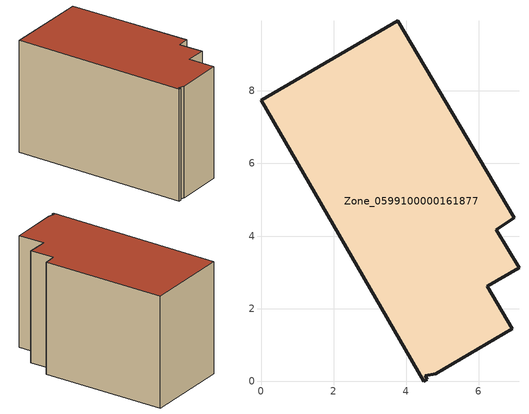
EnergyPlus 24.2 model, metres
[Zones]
Zone_0599100000161877
 floor ground (C_G): 0,7.74 3.77,9.93 6.98,4.5 6.48,4.17 7.11,3.12 6.23,2.62 6.92,1.44 4.82,0.2 4.53,0.15 4.58,0.06 4.48,0 z0.39
 wall outside (C_F): 4.53,0.15 4.82,0.2 6.92,1.44 6.23,2.62 7.11,3.12 6.48,4.17 6.98,4.5 3.77,9.93 0,7.74 4.48,0 4.58,0.06 4.53,0.15 z0.39:6.1
 roof outside (C_R): 4.48,0 4.58,0.06 4.53,0.15 4.82,0.2 6.92,1.44 6.23,2.62 7.11,3.12 6.48,4.17 6.98,4.5 3.77,9.93 0,7.74 z6.1
[BUILDING]
Pand.0599100000161877: North Axis=0; Terrain=City; Loads Convergence Tolerance Value=0.04; Temperature Convergence Tolerance Value=0.4; Solar Distribution=FullExterior; Maximum Number of Warmup Days=25; Minimum Number of Warmup Days=1
[Site:Location]
Rotterdam.The.Hague.AP_ZH_NLD Design_Conditions: Latitude=51.96; Longitude=4.45; Time Zone=1; Elevation=-4.5
[SITE:GROUNDTEMPERATURE:BUILDINGSURFACE]
18, 18, 18, 18, 18, 18, 18, 18, 18, 18, 18, 18
[MATERIAL] Thermal Absorptance=0.9; Solar Absorptance=0.7; Visible Absorptance=0.7
Name | Roughness | Thickness | Conductivity | Density | Specific Heat
G.TC.1946 | MediumSmooth | 0.15 | 1 | 540 | 1210
F.TC.1946 | Rough | 0.3 | 0.857143 | 1920 | 840
R.TC.1946 | MediumRough | 0.2 | 0.909091 | 1500 | 1000
[CONSTRUCTION]
C_G: G.TC.1946
C_F: F.TC.1946
C_R: R.TC.1946
[ZONE]
Zone_0599100000161877: Type=1; Multiplier=1; Ceiling Height=Autocalculate; Volume=Autocalculate; Floor Area=autocalculate; Part of Total Floor Area=Yes
[ZONEINFILTRATION:DESIGNFLOWRATE]
Infil_Zone_0599100000161877: Zone or ZoneList or Space or SpaceList=Zone_0599100000161877; Schedule=AlwaysOn; Design Flow Rate Calculation Method=Flow/Area; Flow Rate per Floor Area=0.003; Constant Term Coefficient=1; Temperature Term Coefficient=0; Velocity Term Coefficient=0; Velocity Squared Term Coefficient=0
[HVACTEMPLATE:ZONE:IDEALLOADSAIRSYSTEM]
Zone_0599100000161877: Maximum Heating Supply Air Temperature=50; Minimum Cooling Supply Air Temperature=13; Maximum Heating Supply Air Humidity Ratio=0.0156; Minimum Cooling Supply Air Humidity Ratio=0.0077; Heating Limit=NoLimit; Cooling Limit=NoLimit; Dehumidification Control Type=ConstantSensibleHeatRatio; Cooling Sensible Heat Ratio=0.7; Dehumidification Setpoint=60; Humidification Control Type=None; Humidification Setpoint=30; Outdoor Air Method=None; Outdoor Air Flow Rate per Person=0.00944; Outdoor Air Flow Rate per Zone Floor Area=0; Outdoor Air Flow Rate per Zone=0; Demand Controlled Ventilation Type=None; Outdoor Air Economizer Type=NoEconomizer; Heat Recovery Type=None; Sensible Heat Recovery Effectiveness=0.7; Latent Heat Recovery Effectiveness=0.65
[ZONECONTROL:THERMOSTAT]
ThermostatControl_Zone_0599100000161877: Zone or ZoneList=Zone_0599100000161877; Control Type Schedule=DualSetpointControlType; Control 1=Thermostat_Zone_0599100000161877; Temperature Difference Between Cutout And Setpoint=0
[THERMOSTATSETPOINT:DUALSETPOINT]
Thermostat_Zone_0599100000161877: Heating Setpoint Temperature Schedule=HeatingSetpoint_Zone_0599100000161877; Cooling Setpoint Temperature Schedule=CoolingSetpoint_Zone_0599100000161877
[SCHEDULE:COMPACT]
HeatingSetpoint_Zone_0599100000161877: Through: 12/31, For: AllDays, Until: 24:00, 21
CoolingSetpoint_Zone_0599100000161877: Through: 12/31, For: AllDays, Until: 24:00, 24
DualSetpointControlType: Through: 12/31, For: AllDays, Until: 24:00, 4
AlwaysOn: Through: 12/31, For: AllDays, Until: 24:00, 1
